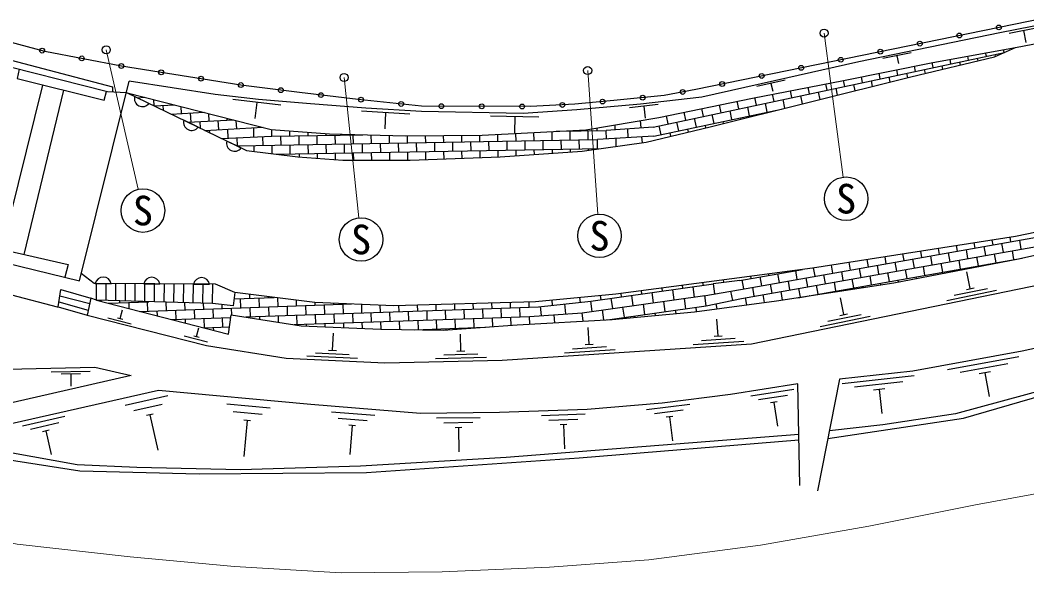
# Model space of a CAD drawing. Units: millimetres, scale not verified. Extents: x 40000 to 680000, y 20000 to 380000.
# Drawn here: x 330640 to 393024, y 239250 to 273506 of the extents above; entities that cross this region are included whole.
import ezdxf
from ezdxf.enums import TextEntityAlignment as Align

# ---------------------------------------------------------------- set-up
doc = ezdxf.new("R2010")
doc.units = ezdxf.units.MM
doc.header["$LTSCALE"] = 1000
for name, color, linetype, lineweight in [('M-BGD', 7, 'Continuous', 25), ('M-BGD-EXST', 7, 'Continuous', 25), ('M-STR-HTXT', 7, 'Continuous', 13)]:
    doc.layers.add(name, color=color, linetype=linetype, lineweight=lineweight)
doc.styles.add('ＭＳ ゴシック', font='')
doc.styles.get('ＭＳ ゴシック').set_extended_font_data('MS Gothic')

msp = doc.modelspace()

# ---------------------------------------------------------------- linework, layer by layer
at = {"layer": 'M-BGD'}
for p, q in [((393703, 273030), (391937, 272681)), ((392820, 272856), (392965, 272120)), ((369871, 266876), (391629, 271500)), ((385855, 271484), (384092, 271121)), ((390513, 271263), (390467, 271478)), ((391087, 271254), (391061, 271379)), ((391608, 271496), (391570, 271677)), ((384973, 271302), (385074, 270813)), ((387226, 270564), (387159, 270880)), ((388322, 270797), (388262, 271080)), ((388911, 270719), (388870, 270914)), ((389417, 271030), (389365, 271279)), ((390001, 270980), (389965, 271147)), ((383940, 269866), (383867, 270210)), ((385035, 270099), (384964, 270434)), ((385643, 269935), (385583, 270215)), ((386131, 270332), (386062, 270657)), ((386732, 270198), (386679, 270448)), ((387821, 270459), (387774, 270681)), ((378040, 269782), (376284, 269387)), ((377162, 269585), (377272, 269097)), ((380653, 269167), (380571, 269552)), ((381749, 269400), (381671, 269764)), ((382380, 269125), (382297, 269517)), ((382844, 269633), (382769, 269987)), ((383467, 269395), (383392, 269749)), ((384555, 269665), (384488, 269982)), ((329520, 259286), (332048, 269485)), ((330889, 258974), (333342, 269165)), ((377367, 268469), (377271, 268919)), ((378462, 268702), (378371, 269130)), ((379558, 268934), (379471, 269341)), ((380205, 268585), (380105, 269051)), ((381292, 268855), (381201, 269284)), ((338624, 268348), (337733, 268780)), ((337900, 268699), (338372, 268723)), ((338352, 268722), (338351, 268729)), ((338940, 268195), (338920, 268584)), ((338945, 268193), (340203, 268259)), ((340059, 268251), (340056, 268296)), ((346791, 268231), (343811, 268577)), ((345301, 268404), (345186, 267410)), ((370180, 268270), (368391, 268070)), ((374080, 267770), (373977, 268253)), ((375176, 268003), (375074, 268482)), ((376271, 268236), (376171, 268708)), ((376935, 267805), (376819, 268352)), ((378029, 268045), (377914, 268585)), ((379117, 268315), (379010, 268818)), ((339515, 267916), (339499, 268222)), ((339990, 267687), (342034, 267794)), ((340091, 267638), (340088, 267692)), ((340647, 267721), (340625, 268152)), ((341236, 267191), (341206, 267750)), ((341766, 267780), (341761, 267863)), ((342354, 267250), (342330, 267719)), ((354785, 267687), (351790, 267863)), ((353287, 267775), (353229, 266777)), ((369286, 268170), (369369, 267424)), ((369914, 266312), (377812, 267991)), ((371889, 267304), (371784, 267796)), ((372985, 267537), (372881, 268025)), ((373649, 267106), (373532, 267654)), ((374744, 267339), (374628, 267887)), ((375840, 267572), (375723, 268119)), ((376398, 267640), (376388, 267688)), ((377485, 267910), (377483, 267921)), ((341667, 266874), (340776, 267306)), ((341034, 267181), (343865, 267329)), ((341817, 266802), (341795, 267220)), ((342943, 266720), (342913, 267279)), ((343473, 267308), (343466, 267430)), ((344061, 266778), (344035, 267286)), ((362790, 267498), (359790, 267558)), ((361290, 267528), (361270, 266528)), ((367519, 266709), (367513, 267020)), ((369071, 267279), (369104, 266821)), ((370793, 267072), (370688, 267568)), ((371458, 266640), (371341, 267188)), ((372553, 266873), (372437, 267421)), ((374223, 267100), (374196, 267222)), ((375310, 267370), (375292, 267455)), ((342079, 266675), (345696, 266864)), ((342392, 266523), (342383, 266691)), ((343531, 266190), (343502, 266749)), ((345124, 266258), (345112, 266834)), ((346243, 266308), (346235, 266734)), ((346243, 266308), (351878, 266406)), ((347362, 266327), (347357, 266651)), ((348482, 266347), (348478, 266568)), ((349602, 266366), (349600, 266484)), ((350722, 266386), (350721, 266441)), ((351292, 265836), (351282, 266396)), ((351842, 266406), (351842, 266407)), ((352411, 265855), (352402, 266390)), ((360250, 265992), (360243, 266420)), ((361370, 266012), (361362, 266480)), ((362490, 266031), (362481, 266541)), ((363610, 266051), (363600, 266602)), ((363847, 266615), (366959, 266669)), ((364160, 266621), (364160, 266632)), ((364730, 266070), (364720, 266630)), ((365280, 266640), (365279, 266693)), ((365849, 266090), (365840, 266650)), ((366400, 266660), (366396, 266833)), ((369871, 266876), (366959, 266669)), ((366969, 266134), (366959, 266669)), ((368274, 266762), (368307, 266215)), ((370362, 266407), (370246, 266955)), ((370957, 266304), (370910, 266524)), ((372046, 266568), (372005, 266757)), ((373135, 266831), (373101, 266990)), ((343124, 266169), (346243, 266308)), ((344336, 265581), (343445, 266013)), ((344071, 265710), (366409, 266100)), ((344117, 265711), (344091, 266212)), ((345692, 265738), (345683, 266283)), ((346812, 265758), (346803, 266318)), ((347382, 265208), (347372, 265767)), ((347932, 265777), (347922, 266337)), ((348502, 265227), (348492, 265787)), ((349052, 265797), (349042, 266357)), ((349622, 265247), (349612, 265807)), ((350172, 265816), (350162, 266376)), ((350741, 265266), (350732, 265826)), ((351861, 265286), (351852, 265846)), ((352981, 265305), (352971, 265865)), ((353531, 265875), (353523, 266356)), ((354101, 265325), (354091, 265885)), ((354651, 265895), (354644, 266327)), ((355221, 265344), (355211, 265904)), ((355771, 265914), (355764, 266337)), ((356341, 265364), (356331, 265924)), ((356891, 265934), (356884, 266347)), ((357460, 265383), (357451, 265943)), ((358011, 265953), (358004, 266356)), ((358580, 265403), (358570, 265963)), ((359130, 265973), (359124, 266366)), ((359700, 265423), (359690, 265983)), ((360820, 265442), (360810, 266002)), ((361940, 265462), (361930, 266022)), ((363060, 265481), (363050, 266041)), ((364179, 265501), (364170, 266061)), ((365299, 265520), (365289, 266080)), ((369914, 266312), (366409, 266100)), ((366419, 265540), (366409, 266100)), ((367561, 266170), (367560, 265672)), ((369137, 266265), (369189, 265901)), ((345139, 265360), (345133, 265728)), ((346262, 265221), (346252, 265748)), ((346495, 265192), (366651, 265544)), ((346823, 265151), (346822, 265198)), ((347945, 265017), (347942, 265217)), ((349067, 264936), (349062, 265237)), ((350189, 264854), (350182, 265256)), ((351309, 264822), (351301, 265276)), ((352429, 264822), (352421, 265296)), ((353550, 264822), (353541, 265315)), ((354670, 264822), (354661, 265335)), ((355789, 264858), (355781, 265354)), ((356909, 264899), (356901, 265374)), ((358028, 264939), (358020, 265393)), ((359148, 264980), (359140, 265413)), ((360267, 265020), (360260, 265432)), ((361386, 265094), (361380, 265452)), ((362505, 265172), (362500, 265471)), ((363624, 265250), (363619, 265491)), ((364743, 265327), (364739, 265511)), ((365861, 265433), (365859, 265530)), ((375287, 256816), (404134, 261902)), ((375335, 256256), (404222, 261349)), ((388722, 259185), (388661, 259532)), ((389825, 259379), (389768, 259705)), ((390928, 259574), (390875, 259877)), ((391577, 259120), (391480, 259671)), ((392031, 259768), (391982, 260050)), ((392680, 259314), (392583, 259866)), ((385413, 258601), (385340, 259015)), ((386516, 258796), (386447, 259187)), ((387619, 258990), (387554, 259360)), ((388268, 258536), (388171, 259088)), ((389371, 258731), (389274, 259282)), ((390474, 258925), (390377, 259477)), ((391123, 258471), (391026, 259022)), ((392226, 258665), (392129, 259217)), ((378821, 256302), (392737, 258755)), ((381001, 257824), (380913, 258325)), ((382104, 258018), (382020, 258498)), ((383207, 258212), (383127, 258670)), ((383856, 257758), (383759, 258310)), ((384310, 258407), (384234, 258843)), ((384959, 257953), (384862, 258504)), ((386062, 258147), (385965, 258699)), ((387165, 258342), (387068, 258893)), ((387814, 257887), (387717, 258439)), ((388917, 258082), (388820, 258633)), ((390020, 258276), (389923, 258828)), ((390578, 258334), (390571, 258374)), ((391678, 258545), (391674, 258568)), ((335234, 257175), (334424, 257806)), ((375239, 257376), (379112, 258059)), ((377044, 257694), (377028, 257782)), ((377693, 257240), (377595, 257792)), ((378147, 257889), (378140, 257930)), ((378795, 257435), (378698, 257986)), ((379898, 257629), (379806, 258153)), ((380547, 257175), (380450, 257726)), ((381650, 257369), (381553, 257921)), ((382753, 257564), (382656, 258115)), ((383402, 257109), (383305, 257661)), ((384505, 257304), (384408, 257855)), ((385608, 257498), (385511, 258050)), ((386711, 257693), (386614, 258244)), ((387278, 257700), (387262, 257790)), ((388378, 257911), (388365, 257985)), ((389514, 256868), (389302, 257897)), ((389478, 258123), (389468, 258179)), ((335296, 257174), (336287, 257170)), ((335373, 256148), (335374, 257174)), ((335972, 256130), (335974, 257171)), ((336572, 256112), (336575, 257169)), ((337172, 256095), (337175, 257166)), ((337772, 256077), (337775, 257163)), ((338297, 257161), (339288, 257156)), ((338372, 256060), (338376, 257160)), ((338971, 256042), (338976, 257158)), ((339571, 256024), (339576, 257155)), ((340171, 256007), (340177, 257152)), ((340771, 255989), (340777, 257149)), ((341370, 255971), (341378, 257146)), ((341389, 257146), (342380, 257142)), ((341970, 255954), (341978, 257144)), ((342570, 255936), (342578, 257141)), ((366005, 256088), (373610, 257157)), ((371709, 256890), (371683, 257073)), ((372976, 257068), (372952, 257241)), ((375239, 257376), (373593, 257155)), ((373696, 256544), (373610, 257157)), ((374244, 257246), (374221, 257410)), ((375487, 256851), (375389, 257403)), ((375941, 257500), (375917, 257635)), ((376590, 257046), (376492, 257597)), ((377238, 256591), (377141, 257143)), ((378341, 256786), (378244, 257337)), ((379444, 256980), (379347, 257532)), ((380093, 256526), (379996, 257078)), ((381196, 256721), (381099, 257272)), ((382299, 256915), (382202, 257466)), ((383973, 257096), (383953, 257207)), ((385078, 257278), (385056, 257401)), ((386178, 257489), (386159, 257596)), ((333098, 256423), (334950, 255936)), ((344874, 256270), (344866, 256512)), ((365460, 255365), (373065, 256434)), ((366639, 256177), (366603, 256433)), ((367906, 256356), (367876, 256568)), ((368629, 255811), (368540, 256445)), ((369174, 256534), (369145, 256736)), ((369896, 255989), (369807, 256623)), ((370441, 256712), (370414, 256904)), ((371164, 256167), (371075, 256801)), ((372432, 256345), (372342, 256979)), ((372998, 256425), (375287, 256816)), ((373154, 255801), (373065, 256434)), ((374664, 256709), (374783, 256140)), ((376135, 256397), (376038, 256948)), ((376773, 256003), (376687, 256494)), ((377883, 256157), (377790, 256689)), ((378990, 256332), (378893, 256883)), ((379544, 256413), (379541, 256429)), ((380651, 256584), (380644, 256623)), ((381759, 256755), (381747, 256818)), ((382866, 256926), (382850, 257012)), ((388055, 256139), (391141, 256774)), ((388527, 256451), (390584, 256874)), ((389274, 256819), (389754, 256917)), ((333037, 256039), (334862, 255539)), ((335373, 256148), (335027, 256284)), ((335659, 256072), (335657, 256137)), ((336087, 255963), (338620, 256051)), ((336241, 255923), (336239, 255968)), ((336815, 255988), (336811, 256104)), ((337404, 255625), (337391, 256008)), ((337966, 256028), (337965, 256070)), ((338066, 255456), (351171, 255913)), ((338562, 255473), (338542, 256049)), ((339713, 255513), (339696, 256020)), ((340865, 255553), (340850, 255986)), ((342016, 255593), (342003, 255953)), ((343167, 255634), (343159, 255872)), ((343894, 256235), (346382, 256322)), ((344319, 255674), (344298, 256250)), ((345470, 255714), (345450, 256290)), ((346025, 256310), (346023, 256367)), ((346621, 255754), (346602, 256295)), ((347772, 255795), (347760, 256150)), ((348368, 255239), (348348, 255815)), ((348924, 255835), (348918, 256008)), ((349520, 255279), (349499, 255855)), ((350075, 255875), (350072, 255959)), ((350671, 255319), (350651, 255895)), ((351822, 255360), (351804, 255887)), ((352973, 255400), (352958, 255838)), ((354125, 255440), (354112, 255811)), ((355276, 255480), (355263, 255843)), ((356427, 255520), (356415, 255875)), ((357579, 255561), (357567, 255907)), ((358730, 255601), (358718, 255938)), ((359881, 255641), (359870, 255970)), ((361032, 255681), (361021, 256002)), ((362184, 255721), (362173, 256034)), ((363631, 255835), (363601, 256144)), ((364382, 255915), (364424, 255296)), ((365371, 255999), (365327, 256310)), ((366094, 255455), (366005, 256088)), ((367027, 254939), (373154, 255801)), ((367361, 255633), (367272, 256266)), ((369352, 255266), (369263, 255900)), ((370619, 255444), (370530, 256078)), ((371887, 255622), (371798, 256256)), ((373154, 255801), (375335, 256256)), ((373827, 255616), (373780, 255931)), ((375662, 255857), (375584, 256300)), ((381678, 255256), (381466, 256285)), ((336836, 255011), (336976, 255557)), ((339149, 255178), (339138, 255493)), ((340309, 254958), (340289, 255533)), ((341460, 254998), (341440, 255573)), ((342612, 255038), (342592, 255614)), ((343757, 255244), (343743, 255654)), ((344621, 255108), (360457, 255661)), ((344914, 255118), (344894, 255694)), ((346066, 255159), (346046, 255734)), ((346655, 254789), (346641, 255179)), ((347217, 255199), (347197, 255774)), ((347813, 254643), (347793, 255219)), ((348964, 254683), (348944, 255259)), ((350115, 254724), (350095, 255299)), ((351267, 254764), (351246, 255339)), ((352418, 254804), (352398, 255380)), ((353569, 254844), (353549, 255420)), ((354720, 254884), (354700, 255460)), ((355872, 254925), (355852, 255500)), ((357023, 254965), (357003, 255540)), ((358174, 255005), (358154, 255581)), ((359326, 255045), (359306, 255621)), ((360477, 255085), (360457, 255661)), ((361628, 255126), (361608, 255701)), ((362940, 255195), (362880, 255754)), ((363718, 255248), (363747, 254747)), ((365532, 254852), (365460, 255365)), ((366814, 254927), (366728, 255544)), ((368084, 255088), (367995, 255722)), ((368731, 255088), (368718, 255177)), ((370006, 255206), (369986, 255355)), ((371282, 255325), (371253, 255533)), ((372557, 255449), (372521, 255711)), ((380220, 254528), (383305, 255162)), ((380691, 254839), (382748, 255262)), ((381438, 255207), (381918, 255306)), ((336072, 255052), (337525, 254680)), ((336666, 255055), (337005, 254968)), ((340046, 254948), (343695, 255076)), ((340893, 254731), (340885, 254978)), ((342056, 254442), (342036, 255018)), ((343207, 254482), (343187, 255058)), ((345496, 254971), (345490, 255138)), ((347626, 254637), (359901, 255065)), ((348392, 254555), (348388, 254663)), ((349547, 254504), (349540, 254704)), ((350701, 254454), (350691, 254744)), ((351855, 254404), (351842, 254784)), ((353010, 254354), (352993, 254824)), ((354163, 254334), (354145, 254864)), ((355316, 254329), (355296, 254905)), ((356467, 254369), (356447, 254945)), ((357619, 254409), (357599, 254985)), ((358770, 254449), (358750, 255025)), ((359921, 254505), (359901, 255065)), ((361071, 254586), (361053, 255106)), ((362221, 254658), (362204, 255146)), ((367455, 254969), (367450, 254999)), ((373890, 253933), (373822, 254981)), ((340801, 253938), (342254, 253565)), ((341396, 253940), (341735, 253853)), ((341565, 253897), (341705, 254442)), ((342025, 254441), (343618, 254497)), ((342638, 254284), (342632, 254462)), ((349996, 253048), (350048, 254096)), ((355050, 254320), (359478, 254474)), ((355893, 254305), (355892, 254349)), ((357046, 254303), (357043, 254389)), ((357945, 253002), (357920, 254052)), ((358196, 254384), (358194, 254429)), ((359346, 254465), (359346, 254470)), ((365907, 253416), (365839, 254463)), ((373646, 253918), (374135, 253949)), ((365663, 253400), (366152, 253431)), ((372346, 253412), (375489, 253616)), ((372856, 253656), (374952, 253792)), ((348403, 252705), (351549, 252551)), ((348937, 252889), (351035, 252787)), ((349752, 253060), (350241, 253036)), ((356900, 252767), (359000, 252818)), ((357700, 252996), (358190, 253008)), ((364363, 252894), (367506, 253098)), ((364873, 253138), (366969, 253274)), ((356381, 252544), (359530, 252620)), ((392527, 252642), (388099, 251839)), ((391842, 252213), (388891, 251678)), ((334971, 251739), (332572, 251696)), ((334374, 251578), (333174, 251557)), ((333774, 251568), (333788, 250818)), ((386040, 251465), (381568, 250966)), ((390764, 251712), (390076, 251587)), ((390420, 251650), (390688, 250174)), ((385328, 251084), (382347, 250751)), ((339788, 250221), (337155, 249624)), ((378582, 250616), (375913, 250204)), ((378183, 250251), (376404, 249976)), ((384218, 250658), (383523, 250581)), ((383871, 250619), (384037, 249129)), ((339449, 249683), (337693, 249285)), ((346129, 249464), (343441, 249713)), ((372141, 249689), (369463, 249346)), ((377546, 249849), (377131, 249785)), ((377339, 249817), (377568, 248334)), ((333416, 248931), (330783, 248334)), ((338875, 249092), (338466, 248999)), ((338670, 249045), (339168, 246851)), ((345640, 249058), (343847, 249223)), ((352617, 248993), (349926, 249216)), ((365644, 249077), (362946, 248977)), ((371733, 249334), (369947, 249105)), ((371086, 248949), (370670, 248895)), ((370878, 248922), (371069, 247434)), ((333043, 248538), (331288, 248140)), ((344911, 248673), (344493, 248712)), ((344702, 248692), (344495, 246452)), ((352138, 248672), (350345, 248820)), ((351421, 248370), (351003, 248404)), ((351212, 248387), (351063, 246593)), ((359140, 248866), (356441, 248832)), ((358694, 248560), (356894, 248537)), ((365205, 248761), (363407, 248694)), ((364527, 248436), (364107, 248420)), ((364317, 248428), (364373, 246929)), ((332437, 248093), (332027, 248000)), ((332232, 248047), (332563, 246584)), ((358008, 248252), (357588, 248246)), ((357798, 248249), (357817, 246749))]:
    msp.add_line(p, q, dxfattribs=at)
for points in [[(549634, 280598), (517632, 285022), (513203, 285337), (509906, 285618), (503277, 285723), (499615, 285863), (493829, 285512), (464678, 283535), (463547, 284188), (442718, 283393), (412771, 278118), (397878, 274401), (372510, 269212), (370539, 268833), (367429, 268525), (365006, 268291), (362275, 268146), (355505, 268180), (351576, 268596), (347959, 269012), (344325, 269482), (336929, 270661), (332173, 271571), (324950, 273505)], [(392310, 271810), (399000, 273082), (404701, 274195), (429771, 278835), (443589, 281637), (444427, 281761), (464458, 283112), (498221, 285339), (502328, 285348), (506620, 285255), (512100, 284969), (515256, 284812), (521259, 283945), (550051, 280174), (561631, 273991)], [(412964, 277682), (408946, 276670), (403487, 275388), (398982, 274235), (396303, 273696), (391339, 272716), (382621, 270920), (377393, 269739), (372879, 268722), (369079, 268298), (365141, 267937), (361816, 267717), (355521, 267845), (352052, 268048), (348629, 268328), (345406, 268593), (342729, 268904), (337404, 269720)], [(317819, 274256), (336366, 269381), (336353, 269061)], [(474792, 272271), (445305, 270205), (404095, 262690), (403622, 262427), (392316, 260102), (379734, 258142), (367562, 256526), (362580, 256045), (353805, 255803), (348892, 256009), (343944, 256627), (342736, 257140), (335234, 257175)], [(328542, 270978), (336052, 269073), (337225, 269025), (344674, 265418), (347845, 265025), (350628, 264822), (354801, 264822), (360392, 265025), (365477, 265379), (369432, 265936), (373404, 266896), (385831, 269982), (391027, 271226), (392310, 271810)], [(337272, 269003), (346200, 266736), (349806, 266469), (354510, 266326), (359275, 266367), (365684, 266715), (370224, 267471), (376019, 268679), (381663, 269762), (387195, 270888), (392310, 271810)], [(328751, 270928), (326022, 259373), (334310, 257353), (337399, 269721), (337404, 269720)], [(330574, 270465), (330451, 269881), (335856, 268542), (335999, 269087)], [(335373, 256146), (343558, 254048), (343718, 255250), (348054, 254569), (352990, 254354), (356848, 254289), (361449, 254613), (367333, 254957), (372419, 255431), (377516, 256100), (384779, 257221), (392511, 258705), (404411, 261386), (409768, 262014), (414225, 262641), (423426, 264526), (436652, 267122), (444730, 268745), (451537, 269181), (461697, 269901)], [(533584, 263009), (524167, 264544), (512023, 266002), (501864, 266648), (487094, 266715), (477086, 266139), (454293, 264571), (437383, 261830), (416642, 258405), (414697, 257896), (405228, 255703), (392723, 252982), (385961, 251756), (381414, 251249), (380055, 244324)], [(533652, 260847), (526935, 261949), (519735, 262878), (512880, 263601), (507265, 263980), (494779, 264290), (486373, 264084), (475512, 263636), (465315, 263292), (449565, 261278), (444473, 260690), (416729, 255988), (395828, 251070), (388611, 249108), (384098, 248429), (380788, 248059)], [(314398, 260491), (317616, 259668), (322490, 258485), (327263, 257224), (332934, 255746), (332988, 255730)], [(327882, 258920), (328074, 259616), (333606, 258354), (333415, 257571)], [(332988, 255730), (334794, 255230), (342196, 253332), (347116, 252558), (353235, 252258), (360509, 252434), (375953, 253436), (405312, 259474)], [(332988, 255730), (333161, 256816), (335027, 256284), (334794, 255230)], [(343944, 256627), (343838, 255798), (342570, 255936), (335373, 256146)], [(315416, 256208), (316654, 256290), (318264, 255936), (317172, 251150), (325295, 249311), (327085, 251811), (335266, 251998), (337516, 251485), (324591, 248525), (316560, 250364), (316661, 252218), (318264, 255936)], [(360457, 255661), (362759, 255742), (366005, 256088)], [(359901, 255065), (362204, 255146), (365460, 255365)], [(378896, 247473), (365283, 246359), (352094, 245456), (341725, 245364), (334347, 245545), (325337, 246954), (324355, 247754), (315278, 249839), (315319, 252421)], [(380694, 247579), (389087, 248831), (395436, 250667), (403876, 252610)], [(378945, 244657), (378835, 250958), (374657, 250314), (370418, 249771), (365776, 249383), (360353, 249181), (355459, 249119), (348656, 249683), (339223, 250555), (325694, 247487)], [(324591, 248525), (325694, 247487), (334183, 245958), (337868, 245809), (344290, 245663), (351734, 245884), (360752, 246416), (378889, 247839)]]:
    msp.add_lwpolyline(points, dxfattribs=at)
for centre in [(388838, 272552), (391287, 273053), (386389, 272051), (332005, 271616), (383940, 271550), (334457, 271134), (336912, 270664), (381490, 271049), (339381, 270270), (376592, 270047), (379041, 270548), (341850, 269876), (344319, 269482), (374142, 269546), (346798, 269162), (349280, 268860), (371691, 269055), (351764, 268576), (354250, 268313), (356743, 268174), (359243, 268161), (361743, 268149), (364240, 268250), (366731, 268458), (369219, 268702)]:
    msp.add_circle(centre, 150, dxfattribs=at)
for centre, start, end in [((338221, 268652), 165.33015, 322.98834), ((341264, 267178), 165.33015, 322.98834), ((343933, 265885), 165.33015, 322.98834), ((335791, 257074), 10.90762, 168.56581), ((338792, 257061), 10.90762, 168.56581), ((341884, 257046), 10.90762, 168.56581)]:
    msp.add_arc(centre, 505, start, end, dxfattribs=at)
at = {"layer": 'M-BGD-EXST'}
for centre, radius in [((380456, 272699), 250), ((335974, 271664), 250), ((350714, 269949), 250), ((365809, 270381), 250), ((381824, 262439), 1350), ((338249, 261703), 1350), ((366541, 260140), 1350), ((351766, 259912), 1350)]:
    msp.add_circle(centre, radius, dxfattribs=at)
at = {"layer": 'M-STR-HTXT'}
for p, q in [((380456, 272699), (381646, 263778)), ((335974, 271664), (337948, 263020)), ((365809, 270381), (366445, 261486)), ((350714, 269949), (351625, 261255))]:
    msp.add_line(p, q, dxfattribs=at)
msp.add_lwpolyline([(312488, 245145), (317585, 243659), (323800, 242307), (330465, 241020), (337452, 240248), (343924, 239636), (350537, 239250), (356784, 239314), (363449, 239604), (369597, 240053), (376515, 240958), (383238, 242153), (389848, 243461), (463582, 256988), (469898, 257769), (476041, 258399), (483910, 258864), (498172, 258964), (508963, 258366), (520399, 257403), (528800, 256242), (537018, 254812), (555354, 249260)], dxfattribs=at)

# ---------------------------------------------------------------- texts
at = {"layer": 'M-BGD-EXST', "style": 'ＭＳ ゴシック'}
for p in [(381824, 262439), (338249, 261703), (351766, 259912), (366541, 260140)]:
    msp.add_text('S', height=1833, dxfattribs=at).set_placement(p, align=Align.MIDDLE_CENTER)

doc.saveas('drawing.dxf')
